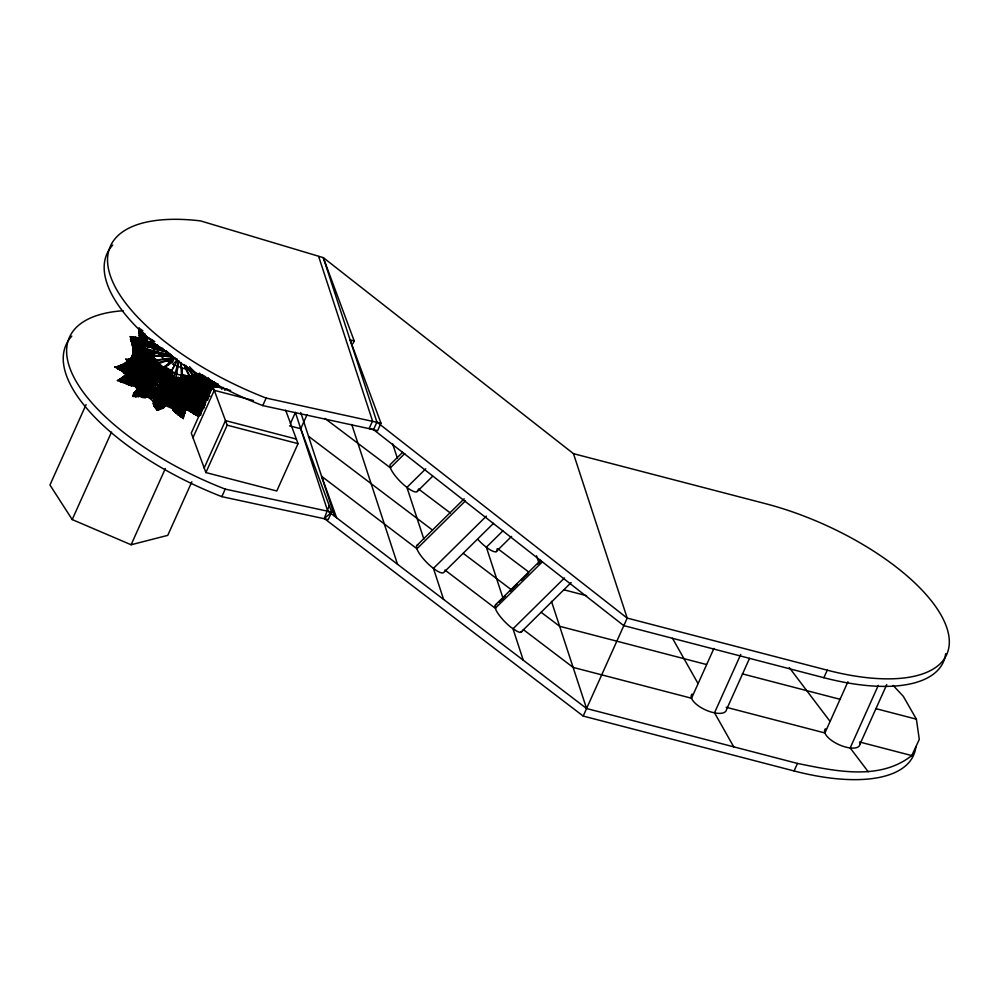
<?xml version="1.0" encoding="UTF-8"?>
<svg xmlns="http://www.w3.org/2000/svg" width="999" height="999" viewBox="0 0 999 999"><rect width="100%" height="100%" fill="white"/><g stroke="black" fill="none" stroke-linecap="round" stroke-linejoin="round"><path stroke-width="1.5" d="M163.074 348.576L143.444 339.298L130.282 336.651L132.055 339.161L136.488 341.383L140.147 349.213L142.358 361.476L146.179 366.208L141.346 372.752L132.23 378.871L130.245 379.757L123.252 379.208L117.445 380.557L131.344 385.776L157.58 388.211M159.34 390.709L138.624 396.491L132.867 396.466C137.575 386.938 149.987 381.531 153.247 370.242L154.246 360.439L173.851 357.442M203.559 408.603L201.548 407.892L199.925 400.412L199.875 389.51L203.584 384.615L210.502 380.931L213.474 381.868L216.021 385.452L214.997 386.75L210.502 380.931L205.544 377.759L201.561 381.655L208.928 386.576L211.264 390.284L205.557 398.888L191.721 392.844L184.99 394.892C184.191 402.859 184.628 410.889 183.304 418.593L173.014 409.877L167.208 394.58M178.721 388.261C195.354 389.585 197.59 387.462 198.089 374.113L196.104 376.898L190.572 377.922L192.17 387.462C196.366 392.095 203.184 394.892 209.266 392.482L211.513 385.801L214.223 382.08M157.642 379.333L146.778 366.084L147.128 361.076L149.001 358.878L153.584 361.288L154.37 364.91L157.505 368.244L159.415 372.502M174.45 365.522L164.261 384.465L153.659 401.148L153.684 405.057L156.98 410.377L163.287 408.204L176.274 385.127L177.834 380.319L183.054 382.517L181.319 386.913L182.879 397.415L179.758 403.658L179.445 413.748L178.134 414.897L177.347 409.877L178.946 398.738L178.484 389.697L183.054 382.517L187.512 378.196L189.498 376.973L201.011 385.839L209.44 380.07L214.822 382.692L217.657 386.563L219.231 386.126L217.632 383.828L209.39 389.41L200.587 391.795L196.279 394.493L195.492 396.678L192.932 398.589L193.319 413.611L198.414 416.246L199.55 414.872L197.64 404.97L200.262 398.489L195.317 388.236L195.816 383.491L198.027 381.556L204.995 377.984L214.822 382.692L207.417 387.737L206.244 389.622L206.818 391.521L205.719 392.669L197.839 397.202L197.24 399.5L200.337 406.268L201.261 411.963L192.782 407.629L188.324 404.22L184.216 403.546L183.092 405.482L183.004 409.627L183.754 412.05L184.44 411.725C188.649 403.072 191.696 392.707 200.212 387.212L201.011 385.839L187.812 367.52M209.952 393.306L208.679 391.408L199.875 389.51L197.577 389.81L196.691 392.445L198.576 394.455L200.924 395.229L207.58 394.755L201.848 384.091L201.835 382.405L205.544 377.759L208.479 385.002L211.576 389.048L210.065 390.222L205.719 383.928L203.896 382.18L201.561 381.655L198.239 387.6L196.316 398.439L196.353 402.073L200.649 404.682L203.521 408.291L200.499 408.091L192.932 398.589C193.157 388.536 206.256 387.425 212.3 381.556L215.247 385.701L217.657 386.563L216.196 387.125L207.305 384.453L200.549 379.895L193.906 381.581L191.633 384.253L192.033 396.079L190.859 396.678L188.599 396.953L186.251 393.993L187.8 388.524L193.057 386.888L195.816 383.491L198.701 387.063L203.159 396.491L206.493 396.74L202.685 390.946L202.073 386.838L199.475 386.188L197.652 386.975L196.691 392.445L198.501 398.064L199.962 412.3L201.348 413.062L195.667 406.081L174.513 394.243M177.547 360.477L164.148 383.254L163.411 389.498L158.941 396.303L155.494 408.404L164.985 405.619L173.976 385.577L177.997 382.255L182.605 375.874L180.869 362.587M142.882 330.794L139.048 328.122C139.685 339.835 137.962 352.235 145.342 362.063L140.772 366.758L135.115 370.08L123.177 365.959L114.823 366.933L122.328 371.266L132.118 366.833L136.314 360.364L137.55 356.331L137.687 350.961L132.755 347.09L130.282 336.651L164.298 350.274M163.461 353.009C154.196 352.322 143.918 345.642 134.803 350.499L137.45 352.672L150.574 355.781L155.394 360.726L155.856 363.087L155.357 369.106L153.147 374.675L145.467 379.533L136.039 391.084L135.564 392.37L138.624 396.491C148.489 393.706 154.533 402.073 158.691 409.665L159.465 407.267L165.684 399.538L168.906 397.789L170.729 391.708L177.185 393.606L179.558 387.712L175 384.965L175.462 383.191L181.843 384.116L184.141 396.528L189.785 400.05L187.412 404.158L184.041 415.172L168.843 394.043M174.488 395.904L175.462 396.466L172.977 399.063L167.745 399.488M165.235 393.519L165.147 405.407L163.287 408.204M155.157 382.255C149.925 373.426 127.073 372.515 130.132 359.116L135.889 354.345L138.998 346.678C143.469 343.881 151.024 341.571 155.17 346.116L157.967 346.74M157.742 352.185L144.043 348.838L145.579 360.926L142.632 367.919L135.926 374.126L127.835 379.345L132.23 378.871L155.207 385.964M139.048 328.122L139.398 330.482C145.429 336.725 144.368 347.065 145.729 355.219C148.227 358.678 150.374 363.349 147.215 367.22L147.203 370.517L143.556 375.387L128.584 384.977M156.98 410.377C158.304 398.576 159.353 386.363 168.244 377.26L160.265 371.628L152.835 371.865L150.287 368.456L152.972 362.312L154.246 360.439L155.394 360.726C147.802 372.515 141.646 385.302 132.867 396.466M154.021 356.755L153.396 350.899L150.312 357.667L147.078 361.638L156.993 376.598M156.756 347.577L156.793 344.855L157.48 346.915M180.719 362.475L182.605 375.874L176.249 384.777L175 384.965L164.311 407.33L163.411 402.51L159.091 399.625L161.988 388.973L167.657 384.178L168.431 376.985L170.242 373.214L163.361 369.817L152.61 370.617L150.287 368.456L152.123 362.162L154.246 360.439M154.233 380.969L125.724 359.24L134.815 363.211L141.846 367.682L153.883 361.613L153.996 358.079L146.816 356.418L141.558 353.434L135.889 354.345L138.948 365.434L138.174 368.544L118.194 366.283L117.82 367.295L114.823 366.933M155.444 384.89L117.595 368.756L118.194 366.283C125.874 362.824 134.753 364.061 142.932 364.735L146.316 359.428L147.702 353.072L147.652 349.912L144.505 347.952L137.762 350.849L140.909 353.296L148.227 355.457L155.669 361.9L152.123 362.162L151.411 365.959L154.133 367.395L159.003 367.345L160.265 371.628L159.753 377.16L165.372 382.542L158.054 393.906L157.805 396.615L159.091 399.625L164.585 400.999L168.032 399.375L171.703 390.834L178.159 391.421L181.843 384.116L175.462 383.191L180.669 385.851L180.569 393.057L182.867 403.246C180.532 407.842 181.181 413.998 183.304 418.593M155.694 405.656L154.408 406.618C157.555 398.102 159.103 386.775 167.932 382.18L174.588 384.228L178.584 381.318L177.085 381.331L177.385 383.241L176.274 385.127L174.188 385.239L169.443 382.342L169.018 377.709L170.642 372.315L163.524 368.831L152.248 369.355L150.637 367.607L151.998 363.336L153.072 361.126L155.394 360.726C150.449 355.669 142.907 356.768 137.45 352.672C146.316 364.573 135.502 378.284 123.789 382.28L121.99 377.759L134.291 368.731L141.708 367.669L142.457 371.628L130.769 373.564L123.739 376.486L126.461 383.379L132.705 384.553L140.072 389.36L157.854 389.148M189.523 366.683L201.298 379.483L202.073 381.156L199.325 387.737L195.08 380.769L203.421 378.534L219.231 386.126L212.712 381.83L210.677 382.08L200.312 388.386L197.49 388.561L199.126 385.502L208.529 397.664L205.182 397.515L196.978 393.768L195.941 396.441L198.501 398.064L199.263 392.182L202.685 390.946L199.8 397.19L196.316 398.439L195.317 393.494L199.263 392.182L201.711 393.007L205.557 398.888L204.783 401.211L200.911 401.024L196.316 398.439L196.965 397.177L205.494 400.849L205.207 395.916L198.239 387.6L197.49 388.561L202.685 390.946L210.24 391.283L207.842 387.575L199.126 385.502L197.652 386.975L205.057 391.009C201.049 397.103 199.837 404.22 201.411 411.326L202.372 410.726L201.199 409.165L195.667 406.081L195.292 404.071L197.402 400.824L196.915 395.442L207.804 399.875M142.944 397.752C150.961 390.297 159.715 382.405 162.15 371.253L161.039 367.332L156.593 367.182C161.064 379.32 149.525 390.047 141.084 396.84L145.13 397.702L159.765 391.396M176.748 393.007L201.149 401.398L205.532 401.161C203.059 395.117 201.661 388.449 203.684 382.118L202.46 378.708L200.275 376.66L197.939 383.017L197.964 391.546L203.596 395.242L209.116 395.766L209.166 394.056L204.583 391.97L199.176 392.357L197.827 387.787L195.567 385.864L189.41 386.089L193.057 386.888L194.081 389.111L196.453 390.996L206.493 396.74L201.648 397.465L195.941 385.801L194.355 385.114L189.41 386.089L189.348 387.912L195.155 391.658L194.618 386.788L191.633 384.253L195.816 383.491L192.645 383.266L198.164 386.014L202.447 383.878L202.073 381.156C197.889 381.406 193.669 383.766 192.283 388.024L189.623 390.209L187.263 396.141L184.153 413.524M164.236 349.962L132.942 336.85L130.507 339.41L133.004 341.246L136.488 341.383L141.758 344.131L146.041 351.561L145.854 356.668L147.515 362.3L146.179 366.208L142.632 367.919L132.318 368.856L128.209 372.702L132.705 384.553L157.642 387.849M168.906 397.789L172.902 390.696L172.365 389.098L166.808 385.214L167.732 377.884L169.793 374.163L163.624 370.492L163.174 367.083L154.67 368.581L151.736 368.094L151.211 365.622L151.386 364.46L173.888 358.191M177.173 391.695L202.485 397.177L207.742 397.265L206.031 392.769L205.507 386.9L198.489 380.844L202.909 385.864L211.513 385.801L207.043 379.345L203.272 376.248M157.343 345.954L154.645 345.317L154.608 349.438L154.645 345.317L157.168 345.13M117.595 368.756L119.231 366.97C128.434 365.584 134.865 356.168 132.755 347.09L134.39 343.181L143.444 339.298L157.867 346.566M210.352 381.755L208.192 379.083L205.632 378.871C199.962 384.178 203.671 392.644 205.27 398.976L207.28 398.926L198.339 393.206L197.964 391.546L208.017 392.632L209.003 395.517L207.742 397.265L197.964 391.546L202.385 397.952L203.871 403.409L201.149 401.398L198.339 393.206L208.441 394.068L207.03 395.754L198.851 394.892L200.424 399.55L203.634 401.748M208.341 377.772L207.367 383.853L209.166 394.056L203.434 393.506L197.702 389.935L203.084 391.133L209.653 390.896L197.939 383.017L208.416 381.918L209.553 380.469L201.686 380.344L199.263 378.721L200.424 382.317L200.562 390.734L202.685 398.788L207.942 398.788M138.624 396.491C146.915 389.722 159.503 379.583 154.133 367.395L157.068 368.294L163.599 367.882L171.016 371.453L171.541 374.887L175.499 380.619L179.171 379.133L182.605 375.874L177.647 379.395L172.69 390.222L160.677 408.529L157.417 405.382L156.968 401.673L157.68 395.067L160.939 389.972L154.308 381.593L154.77 379.358L157.83 378.521M182.917 377.01L182.879 380.182L181.244 381.306L182.168 380.482C178.983 383.416 166.658 385.09 183.716 380.182L185.389 380.419L191.533 376.261L194.131 376.685L197.34 380.457L194.867 383.803L191.209 384.765L195.267 386.338L196.94 384.49L197.24 373.863L195.979 378.134L196.204 385.527L193.794 387.075L191.633 386.113L178.446 387.587M209.827 396.353L207.33 394.518L205.294 387.749L204.683 382.842L205.657 376.823L197.715 378.833L190.697 376.548L190.572 377.922L195.517 381.655L198.077 381.868L200.3 378.496L207.417 382.267L208.441 384.34M118.194 366.283L120.142 369.717C133.866 366.895 139.71 350.736 132.055 339.161L140.509 344.967L141.758 344.131L144.331 345.167L147.49 354.495L147.84 360.252L135.827 365.671L132.318 368.856L132.105 374.363L143.207 386.75L136.726 391.059L140.072 389.36L134.565 383.479L121.99 377.759L117.445 380.557M167.507 394.38L173.614 408.166L183.404 417.058L185.864 408.853L181.581 407.167L178.509 400.387L178.671 396.241L180.569 393.057L188.848 388.998L196.778 389.86L197.19 386.775L193.906 381.581L199.251 380.681L206.244 389.622L210.24 391.283L205.719 392.669L201.636 385.427L198.027 381.556L193.906 381.581L196.666 382.605L196.978 380.744L201.935 379.17L206.194 382.205L215.247 385.701M191.134 388.761L191.196 391.146L188.599 396.953L188.699 402.247L186.189 401.748L184.89 399.95L188.524 400.462L192.532 403.783L200.499 408.091L203.721 406.393L204.345 402.859L197.24 399.5L193.694 393.594L193.057 386.888L190.921 390.846L195.492 400.249L195.754 409.34L198.414 416.246L188.674 410.452L171.953 395.179M156.044 387.562L120.692 381.78L122.178 379.77C132.892 377.31 141.933 365.422 136.114 354.72L136.326 349.75L170.866 355.12M213.474 381.868C201.611 385.926 199.525 396.566 204.47 407.192L174.9 393.631L202.859 406.993M155.507 381.893L127.273 361.176L129.046 359.29L131.031 358.791L134.041 360.102L134.815 363.211L145.779 365.946L151.086 363.961L152.797 362.25L152.672 351.523C149.338 355.981 151.324 361.163 150.412 366.009L149.301 366.633C143.269 366.908 137.338 364.747 132.105 361.875L132.168 360.602L129.046 359.29L125.724 359.24M202.397 382.505L200.212 387.212L198.863 384.003C194.305 384.94 192.507 390.072 193.182 394.293L189.598 394.805L186.114 396.978L184.99 397.927L186.451 399.687L190.896 397.989L190.684 392.807L187.462 390.134L190.921 390.846L188.749 398.701L184.89 399.95L186.451 399.687L186.251 393.993L194.355 392.669L194.48 389.485L198.164 386.014L198.863 384.003L202.397 382.505L191.721 370.342M136.488 341.383L143.269 346.191L146.578 351.436L139.635 348.888L136.376 352.535L136.776 356.381L150.187 359.565L155.931 364.273L151.773 367.882L148.202 372.752L156.731 381.143L156.955 383.828L161.826 388.549L160.077 390.372L161.638 387.699L160.739 389.548L161.401 392.532L166.721 398.114L167.607 399.588L166.621 401.173L160.951 395.929L160.015 391.783L162.487 385.864L167.357 378.933C161.451 383.678 162.625 391.845 159.69 397.864L164.585 400.999L164.985 405.619L168.544 398.052L161.476 388.486L164.261 384.465L158.966 379.895L163.624 370.492L170.242 373.214L169.543 374.2M172.228 394.83L188.474 408.291L190.684 411.95L190.372 402.21L191.908 388.798L189.348 387.912L189.623 390.209L192.033 392.832L187.725 400.849L184.315 413.986L183.017 407.505L170.479 394.493M147.39 337.2L145.604 335.776L139.56 337.237L142.407 341.533L149.4 346.728C148.289 340.122 139.186 338.411 138.749 330.919L142.22 331.006L143.219 339.585L146.703 345.954L155.145 344.318L154.995 349.488L143.406 342.782L139.385 344.343L144.83 358.554L155.357 369.106L149.775 371.603L147.153 374.6L154.333 384.927L155.494 385.127L156.955 383.828L161.214 375.949L159.965 373.876L152.61 370.617L150.637 367.607L155.669 361.9L149.875 358.241L136.114 354.72L134.803 350.499L170.866 355.319M177.285 390.621L207.33 394.518L201.786 391.708L196.591 391.158L195.517 388.211L196.366 386.101L194.93 379.558L196.503 374.538L198.801 374.525L196.428 375.924L193.744 375.187L197.44 377.385L195.916 380.519L190.672 382.043L198.464 388.361L199.987 383.404L198.252 380.107L203.421 378.534L204.583 382.917L207.417 387.737L209.39 389.41L212.175 388.823M126.461 383.379C138.574 379.757 148.639 364.847 139.96 353.047L145.317 354.782L146.803 356.431L147.365 357.842L145.404 361.313L131.731 358.666L128.259 359.952L125.649 364.423L128.084 373.738L132.23 378.871L123.976 378.209L119.293 379.882L154.882 386.988M130.557 365.834L140.384 361.463L145.342 362.063L138.948 365.434L136.526 363.624L134.553 358.741L134.291 356.281L144.018 354.732L145.217 353.034L143.307 344.293L143.406 342.782L145.167 342.02L145.779 339.935L145.604 335.776L144.942 333.816L142.133 332.667L139.123 333.129L146.066 345.716M155.22 379.895L141.846 367.682L148.114 367.182L148.164 363.174L150.524 356.431L149.151 359.353L149.013 362.525L150.412 366.009L144.555 366.608C141.209 364.185 129.408 354.67 128.671 362.162L129.77 363.736L135.24 361.501C143.956 354.408 143.594 341.021 140.384 331.106L145.504 336.114L152.997 340.746M151.636 363.199L150.936 366.82L152.248 369.355L161.663 373.426L167.357 378.933L161.214 375.949L159.753 377.16L152.922 374.375L149.276 370.716L153.072 361.126L152.672 365.035C147.415 375.836 141.134 385.776 133.079 394.93L134.278 394.106L147.402 396.628L154.62 387.212L156.731 381.143L160.29 378.134L166.396 380.694L163.499 384.19L162.45 390.359L169.043 394.705L169.455 396.566L165.684 399.538L159.69 397.864L158.491 393.444L160.027 391.446L154.62 387.212L153.147 387.899L153.359 388.761L159.066 392.957L153.259 402.235L154.833 399.413L162.138 392.17M157.018 376.348L147.128 361.076L147.215 359.54L153.584 361.288L158.978 366.695L159.865 368.431L158.441 369.742L156.568 365.509L149.775 359.915L148.489 359.528L147.078 361.638M153.396 350.899L153.259 355.944L151.973 353.309L154.708 353.147M209.565 391.608L209.852 386.725L211.488 381.955M184.041 415.172L177.347 409.877L174.101 400.674L167.632 399.712L165.147 405.407L162.263 408.042L157.954 403.371L158.491 393.444L160.939 389.972L154.62 387.212L156.955 383.828L163.074 386.463L158.192 381.88L158.666 376.885L159.69 375.037L162.088 374.425L168.244 377.26L163.349 385.527L164.423 388.723L170.28 392.757L169.855 395.966L172.74 391.146L172.802 388.761L175.275 386.813L179.645 377.759L187.512 378.196L189.648 381.293L199.325 387.737C195.742 381.481 190.197 376.061 182.842 374.712L178.446 380.656L175.187 382.33L169.842 379.558L168.431 376.985L171.441 372.277L171.341 370.654L164.673 366.596L159.003 367.345M176.249 394.068L175.899 393.319C173.189 397.465 164.198 394.368 159.69 392.257L155.981 390.047M147.602 339.223L143.444 336.476L139.635 339.136L146.254 348.963L148.976 350.562L147.702 353.072L145.729 353.459L144.243 355.007L133.104 356.93C130.619 363.137 124.338 366.533 117.82 367.295L128.971 370.242L141.945 362.462L144.43 356.655L142.183 349.588L140.884 338.436L135.502 337.2L130.507 339.41L136.551 345.741L144.48 349.575L147.103 352.984L144.917 353.908L138.386 353.259L136.114 354.72L148.888 363.399L155.819 366.683L149.101 370.966L152.535 376.873L148.888 384.29L143.669 389.76L136.9 394.518L135.739 396.753L134.278 394.106C136.851 388.374 142.245 383.529 148.314 381.606L153.147 374.675L147.215 367.22L137.825 361.039L136.364 357.417L136.701 353.708L139.773 350.324L141.883 348.738L145.929 349.862L138.099 355.219L136.364 357.417C140.347 364.747 150.112 363.998 154.795 370.954L144.455 379.233L139.048 387.462L143.169 392.57L145.13 397.702L151.061 391.608L158.079 394.505L153.309 403.696L154.408 406.618L162.937 392.832M132.942 336.85L134.39 343.181L132.417 345.304L146.041 351.561L147.49 354.495L139.947 356.905L137.4 358.379L135.602 361.026L143.893 370.741L149.375 380.332L143.194 383.304L136.788 390.684L140.572 392.157L150.012 393.469L155.956 397.739L153.684 405.057L154.87 404.021L155.17 400.299L157.143 395.517L160.027 391.446L153.359 388.761L150.112 388.898L147.402 386.126L144.455 379.233L147.877 374.363L151.511 373.301L151.423 368.981L152.672 365.035L155.931 364.273L151.324 360.901L149.438 356.918L150.574 355.781L172.165 356.331M204.807 402.247L197.128 398.963L196.353 402.073L200.911 401.024L203.996 404.583L201.261 404.096L195.317 401.923L189.036 396.99L184.99 397.927L188.749 398.701L192.57 401.985L200.337 406.268L201.261 404.096L194.081 389.111L194.355 385.114L191.633 384.253L194.505 384.253L197.615 389.073L198.164 386.014M160.951 395.929L166.721 398.114L171.741 392.644L171.378 390.896L165.709 385.789L167.02 378.846L169.318 375.149L163.287 371.516L160.265 371.628L163.524 368.831L171.016 371.453L169.43 375.387L169.443 382.342L174.076 377.048L178.634 360.926M170.954 380.244L174.912 383.254L177.385 383.241L176.498 384.378L174.588 384.228L170.954 380.244L171.341 370.654L163.599 367.882L161.863 369.268L159.34 368.394L157.405 369.43L154.67 368.581M161.401 392.532L167.695 396.715L174.912 383.254L179.158 380.432L180.494 377.56L186.563 378.933L185.976 384.315L188.087 392.108L193.182 394.293L186.463 392.694L182.505 388.823C175.412 393.893 176.711 404.145 174.563 411.688L178.134 414.897L167.969 394.505M141.708 367.669L141.346 372.752L129.271 374.737L121.99 377.759L128.534 377.035L134.066 377.934L133.666 373.738L134.503 371.828L141.708 367.669L141.646 366.283L137.85 362.674L132.717 354.245L134.203 348.851L141.895 346.503L144.955 346.953L145.729 353.459L147.465 355.307L149.126 353.833L139.56 337.237M196.453 390.996L196.89 382.492L192.645 383.266L197.615 384.253L198.252 380.107L201.935 379.17L202.422 381.468L195.941 385.801L191.721 392.844M144.043 348.838L138.386 353.259L136.776 356.381L146.316 362.987L148.164 365.322L150.662 365.409L155.357 369.106L149.95 370.654L147.153 374.6L155.619 383.029L156.806 383.191L158.192 381.88L164.261 384.465M215.834 382.792L217.657 386.563L212.775 384.041L202.997 381.356L203.109 379.895L207.405 382.979L216.021 385.452M147.465 355.307L147.777 351.536L148.976 350.562L147.465 355.307L144.43 356.655L131.731 358.666L128.022 362.649L137.338 375.961L128.534 377.035L121.241 379.433L156.156 387.075M183.491 378.022L184.241 375.886L185.389 380.419L187.575 380.369L186.925 376.673L183.491 378.022L183.716 380.182L190.172 378.733L197.34 380.457L194.643 382.605L190.896 383.404L195.517 388.211L203.222 388.511L208.566 390.646L204.583 391.97L204.658 393.419M129.046 359.29L129.071 360.552L132.168 360.602L146.903 365.197L151.973 363.137L151.486 360.439L152.672 351.523M157.53 345.429L151.511 347.24L150.974 343.569L148.277 341.995L139.548 342.694L148.389 356.618L142.932 364.735L134.865 360.964L128.259 359.952L128.022 362.649L130.32 364.16L135.914 366.371L141.646 366.283L143.931 369.88L137.175 370.229L126.836 373.951L131.344 385.776L138.936 381.406L145.742 375.999L149.35 370.404L149.513 366.72L151.361 362.175L151.324 360.901L137.275 357.979L136.9 354.895L140.484 354.957L146.578 351.436L143.956 347.914L135.876 343.856L133.004 341.246M162.263 408.042L162.987 406.418L162.175 404.046L158.504 401.448L158.541 394.942L160.627 389.323M119.293 379.882L128.771 373.663L132.318 368.856L147.515 362.3L140.697 352.51L131.943 343.431L134.39 343.181L132.967 348.813L141.983 357.617L146.965 364.285L124.051 373.289L122.328 371.266L120.33 365.472L119.231 366.97L129.97 375.399L155.382 385.239M177.46 391.358L176.274 393.943M181.356 382.667L181.269 383.716C174.55 390.621 161.051 384.19 156.269 377.26L156.718 375.025L159.778 374.175M215.122 385.377L214.997 386.75L216.084 384.652M136.114 354.72L136.438 351.149L137.949 349.213L141.883 348.738L142.333 358.279L144.043 364.023L146.965 364.285L145.966 359.59C141.346 360.926 140.135 365.746 136.126 367.994L140.122 373.851L123.739 376.486L137.987 383.279L143.207 386.75L148.314 381.606L145.742 375.999L140.797 377.659L145.941 384.178L139.385 386.988L136.788 390.684L141.084 396.84M157.155 376.461L152.535 376.873L152.835 371.865L151.211 365.622L151.998 363.336L155.394 360.726M181.031 384.003L192.495 380.319L191.533 376.261M152.123 362.162L148.426 376.573L133.579 393.643L157.717 390.159M171.553 393.181L171.703 390.834L173.863 389.223L176.249 384.777M202.135 394.318L207.58 394.755L203.858 393.469L204.196 390.284L198.701 387.063L198.027 381.556L192.645 383.266M145.342 362.063L141.895 365.771L129.433 364.91L120.33 365.472L123.177 365.959L123.426 368.444L136.701 369.343L138.948 365.434L136.626 365.484L132.293 367.507L130.906 362.824L131.294 358.554L137.35 355.931L138.212 354.108C143.344 353.296 149.301 351.898 154.183 354.058L153.534 356.131L150.287 353.022L142.283 348.439L142.795 351.748L140.047 357.23L132.168 360.602M150.837 364.123L155.632 367.894L153.546 367.907L146.716 375.449L151.174 380.594L158.966 379.895L159.902 378.946L165.372 382.542L162.487 385.864L162.837 388.062L169.043 394.705L171.741 392.644L173.863 389.223L173.401 387.15L178.484 389.697L176.473 394.043L173.014 409.877L176.149 413.224L179.321 411.538L181.943 415.559L183.828 414.622L186.776 405.856L184.528 401.71L188.524 400.462L188.749 398.701L195.754 409.34L197.977 408.678L200.811 409.99L203.521 408.291L198.227 410.614L196.179 408.154L172.989 393.843M187.575 380.369L190.035 379.957L189.273 376.049L180.956 380.532M172.902 390.696L170.28 392.757L163.411 389.498L164.423 388.723L165.747 380.357L168.431 376.985M180.831 377.772L179.158 380.432L179.645 377.759L185.652 379.732L187.063 383.466L191.271 386.401L198.464 388.361L190.222 383.716L187.25 380.419L187.512 378.196L181.231 376.835L173.863 389.223M196.691 392.445L205.207 395.916L206.98 394.867L208.679 391.408L205.332 387.063L205.507 381.281L204.283 378.796L202.997 381.356L210.677 382.08L213.536 386.039L216.196 387.125L214.248 383.379L208.928 386.576L205.057 391.009M161.126 390.559L146.216 396.228L144.705 391.321L140.097 385.926L145.467 379.533L141.383 384.091L147.54 391.508L151.061 391.608L157.043 396.103L155.17 400.299L157.417 405.382L160.864 405.631L165.859 403.771L165.434 393.381M146.041 351.561L147.74 355.981L145.167 355.319L135.602 361.026L137.462 365.971L142.857 372.602L143.357 377.884L147.165 382.892L143.706 384.253L138.112 388.499L144.618 385.464L133.254 373.289L133.978 364.685L141.059 364.747L146.179 366.208L145.13 362.237L139.96 359.802L139.972 355.994L132.755 347.09L136.301 344.255L145.479 340.959L147.615 337.6L146.179 342.882L147.153 346.516L149.176 344.967L140.871 338.973L139.398 335.227L142.869 334.615L145.604 335.776M165.747 380.357L164.136 384.677L164.685 386.463L171.378 390.896L174.7 387.699L173.976 385.577L179.558 387.712L179.058 392.095L181.743 405.307L186.563 407.093L181.581 407.167L177.834 403.933L174.663 398.926L176.473 394.043L171.703 390.834M179.046 386.551L197.44 383.204L197.652 381.668L194.693 378.146L189.66 377.385L185.215 378.084L183.716 380.182L189.273 376.049M141.009 329.782L138.749 330.919L139.935 332.767L141.833 332.779C145.779 335.327 148.551 340.022 146.728 344.73L144.593 345.254L136.413 342.045L131.306 341.458L133.142 338.474L145.479 340.959L146.179 342.882L134.141 346.029L135.964 347.789L138.349 354.133L137.85 362.063L134.103 365.06L125.961 369.168L120.704 367.807L121.079 366.745M178.484 389.697L172.802 388.761L177.46 391.808L176.136 397.065L176.561 400.287L181.543 411.163L184.503 412.612L181.693 413.311L177.597 405.819L175.237 397.24L169.867 394.543L175.849 395.604L178.509 400.387L187.263 405.407L187.138 402.497L184.216 403.546L186.064 405.994L185.864 408.853L181.518 409.115L174.688 402.272L174.663 398.926L169.168 396.403L175.237 397.24L175.824 403.908L177.435 407.804L181.543 411.163L185.177 410.689L181.518 409.115L179.52 405.494L177.01 398.589L176.473 394.043M174.912 383.254L179.033 361.001M154.158 383.104L152.273 384.702M120.142 369.717L155.394 384.827L131.893 374.6L121.066 366.483L122.29 364.598L140.772 366.758L141.371 363.761L140.384 361.463L142.682 359.777L145.729 355.219L149.126 353.833L147.003 357.43C139.498 360.015 130.707 358.354 124.088 363.686L124.263 365.197L134.503 371.828L135.764 376.96L123.252 379.208L134.565 369.98L134.291 368.731L135.677 366.895L135.777 362.137L138.087 360.714L140.622 360.739L145.579 360.926L147.515 362.3L147.84 360.252L145.891 355.207L140.147 349.213L143.956 347.914L147.103 352.984L140.322 351.66L136.376 352.535M147.153 346.516L147.79 342.52L146.503 343.294L148.252 347.677M155.07 344.193L154.058 348.851L154.645 345.317M160.964 376.286L166.958 379.92L159.64 375.274L158.129 371.665L159.44 370.467L158.454 370.941L158.242 373.264C163.449 379.945 173.339 383.928 181.343 381.493L179.658 382.043M147.215 359.54L152.385 363.236L154.37 363.436L157.705 361.688L151.224 359.515L148.489 359.528L146.778 366.084L151.086 363.961L149.975 362.162L150.025 357.33L153.684 357.592M195.429 375.574L197.44 377.385L194.755 376.298L194.518 381.393L195.991 381.668L197.352 378.459L194.455 380.157L190.547 380.681L195.991 383.129L198.077 381.868L198.139 376.66L200.799 376.311L195.517 381.655L190.522 379.308L195.979 378.134L197.427 375.187L190.697 376.548L198.077 381.868L201.935 393.156M153.346 354.807L153.759 352.797M184.315 413.986L185.127 410.214L183.017 407.505L187.974 403.796L187.263 396.141M153.134 350.674L152.685 352.822L154.046 354.108L153.259 355.944M196.94 384.49L190.672 382.043L196.129 384.615L198.764 383.504L199.375 380.594L197.715 378.833M176.698 395.467L178.946 398.738L180.382 398.126L181.206 395.866L186.463 392.694L187.15 389.46L183.679 385.814L183.054 382.517L177.085 381.331L181.843 384.116M156.743 348.938L155.594 349.25L156.793 344.855M177.347 412.038L175.312 407.867L174.101 400.674L168.406 398.027L174.663 398.926L172.09 408.391L165.147 405.407L172.552 406.343L173.014 409.877M150.936 366.82L151.973 364.248L155.856 363.087L149.875 358.241L145.979 360.202L147.215 367.22L142.245 368.968L136.826 367.944L135.876 363.286L147.889 357.442L146.279 353.097C140.31 350.137 141.496 341.296 134.028 339.835C138.998 348.876 137.5 360.352 145.167 368.069L142.632 367.919L138.449 365.746L133.891 365.834L134.728 371.591L138.911 378.696L141.696 379.058L147.165 382.892L143.194 383.304L140.097 385.926L145.03 388.549L150.112 388.898L151.061 391.608M196.378 383.841L197.44 381.368L195.18 384.965L191.633 386.113L196.591 391.158L207.68 387.15L201.673 384.977L196.129 384.615L190.547 380.681L196.141 382.767L197.315 379.483L194.131 376.685L190.172 378.733M160.677 408.529L164.198 393.556M209.003 395.517L207.03 395.754L203.808 394.218L197.702 389.935L200.524 393.956L203.434 393.506L206.668 384.128L205.469 380.357L199.263 378.721L200.799 382.854L200.225 386.613L198.963 387.874L200.799 395.679L199.837 397.752L207.542 399.887C204.246 393.968 207.705 387.15 210.876 381.955L213.112 382.043M163.624 370.492L162.15 371.253L163.361 369.817L170.642 372.315L169.793 376.935L171.928 379.608L176.91 381.755L178.584 381.318L179.033 380.132L177.834 380.319L183.903 381.531L181.381 389.598L190.896 397.989L184.141 396.528L178.159 391.421M190.896 397.989L185.502 395.729L179.283 389.697L180.669 385.851L175 384.965L175.275 386.813L172.365 389.098L165.709 385.789L164.835 382.405L171.541 374.887L171.316 370.991M154.608 349.438L155.744 344.817L156.131 346.915L154.683 346.641L155.27 344.293L155.594 349.25M329.22 505.606L324.275 518.493L583.191 716.058L794.093 770.966A164.823 68.344 24.2 0 0 915.896 746.94M142.045 383.017L145.966 378.384L154.058 372.802L149.513 366.72L147.215 367.22M147.652 349.912L135.065 353.221L132.78 354.108L133.004 355.532L138.736 357.192L143.182 360.726L146.316 359.428L147.777 351.536L141.583 351.261L138.461 348.851L143.981 346.154L146.016 344.018M145.404 361.313L146.241 358.691L142.757 353.983L138.399 354.358L135.265 353.009L136.326 349.75M198.239 387.6L197.402 390.222L199.263 392.182L200.312 388.386L199.3 384.453L201.561 381.655L202.21 385.626L209.54 395.554L203.846 393.818L202.223 394.817C190.772 386.039 205.232 393.394 206.781 384.715L212.225 386.813L218.044 384.278M148.576 350.337L147.702 353.072L134.203 348.851L132.992 352.023L140.147 364.373L142.857 364.51L145.13 362.237L144.593 357.792L145.854 356.668L131.943 343.431L135.727 340.397L140.884 338.436L145.479 340.959L146.753 338.599L141.021 333.391L139.398 330.482C142.932 341.758 141.471 357.792 128.671 362.162M153.346 349.6L154.008 347.527L156.955 347.29M158.691 409.665L163.848 393.481M137.787 354.121L132.992 352.023L136.613 345.766L135.502 337.2M205.082 404.807L196.965 397.177L196.279 400.212L198.838 400.187L199.8 397.19L198.576 394.455L201.711 393.007L208.828 392.932L205.707 386.713L208.928 386.576L212.375 389.36M159.278 393.331L160.739 389.548L159.278 393.331L160.165 394.343M156.905 385.077L120.704 367.807L125.874 366.583L139.523 367.669L140.21 364.635L138.849 362L142.757 353.983L145.754 352.772L147.765 354.757L147.003 357.43L144.43 356.655L135.065 353.221L134.028 350.212L144.955 346.953L143.444 339.298M134.815 363.211L139.835 366.171L144.955 363.436L150.287 359.128L153.297 350.936M138.936 381.406L137.987 383.279L141.696 388.049L139.585 388.374L134.328 392.607L138.049 389.023L143.207 386.75L141.046 386.988L136.763 390.047L139.46 387.55L142.42 385.614L144.618 385.464C138.973 381.069 129.982 379.907 129.42 370.929L141.346 372.752L139.073 369.056L136.126 367.994L131.381 358.241L132.78 354.108L141.483 356.78L146.316 359.428L148.389 356.618L141.583 351.261M142.145 395.417L137.949 389.048L140.797 384.877M164.573 359.153L150.674 361.526L144.58 356.631L138.212 354.108L135.127 355.357L138.299 358.903L145.18 360.452L144.281 363.087L137.85 362.063L125.712 362.724L124.263 365.197L126.648 374.725L129.97 375.399L133.666 373.738L135.764 376.96L127.647 375.911L127.285 374.875L125.35 375.224L127.735 382.18L134.528 385.639L138.349 390.671L157.78 389.51M208.441 378.671L207.33 385.939L209.59 392.719M209.403 378.896L207.892 387.362L208.966 392.045M210.926 380.544L209.303 385.302L209.54 392.532M210.976 389.548L214.036 382.617M178.546 385.614L194.78 381.381L195.417 379.632L192.495 380.319L183.566 379.121L185.015 376.885M153.846 388.149L152.21 385.252M153.946 351.536L149.825 360.177L148.114 367.182L139.835 366.171M165.709 385.789L166.87 382.654L166.358 379.558L168.794 376.186L162.537 373.314L152.922 374.375L149.101 370.966L152.06 366.795L155.919 365.472L151.324 360.901M128.259 359.952L126.898 363.574L129.42 368.594L130.245 379.757L155.045 386.351M217.657 386.563L213.324 386.401L209.44 380.07L204.995 377.984L200.225 377.959L199.3 381.68L201.161 382.904L201.673 385.427L207.417 387.737M146.179 366.208L144.555 360.689L142.358 359.265L139.96 359.802L134.253 368.681L138.786 374.925L125.886 377.06L125.662 376.099M143.194 364.997L137.812 363.923L137.949 349.213M145.467 350.924L146.254 348.963M166.608 380.444L161.588 376.86M144.43 356.655L145.729 353.459L137.425 350.986L134.615 351.723L132.717 354.245L137.55 356.331L139.972 355.994L140.784 354.071L137.687 350.961L132.967 348.813L135.964 347.789L147.727 351.523L145.305 351.685L143.307 353.034L141.309 355.207L141.184 358.941L137.85 362.063M200.424 382.317L203.559 375.886M194.355 385.114L191.421 385.976L189.348 387.912L192.283 388.024L194.618 386.788L196.254 387.6L195.954 390.721L191.446 389.185L188.486 377.547L181.231 376.835L179.171 379.133L175.649 378.896L170.954 373.251L171.341 370.654L170.08 374.637L172.939 379.046L175.374 381.443L181.481 377.322L181.169 368.619M201.161 382.904L200.574 381.156L201.298 379.483L192.12 369.642M201.261 411.963L197.977 408.678L188.386 402.31L184.528 401.71L186.189 401.748L188.599 396.953M137.325 389.473L135.564 392.37L148.751 395.03L154.833 399.413L153.309 403.696L162.5 392.445M149.276 370.716L152.934 373.127L160.152 372.739L163.287 371.516L169.793 374.163L167.732 377.884L168.968 380.357L167.932 382.18L173.988 388.848M86.089 404.57L49.95 484.99L72.203 519.567L131.106 544.755L167.757 535.364L191.858 481.755M72.203 519.567L111.513 432.092M167.507 365.671L169.043 362.237L173.514 358.529M131.106 544.755L165.347 468.568M230.644 390.447L212.55 385.726L191.271 433.091L205.894 472.552L276.773 490.996L298.052 443.643L285.664 410.214M192.969 437.674L214.248 390.322L253.459 400.524M204.196 467.957L225.474 420.604L296.353 439.061M205.894 472.552L227.185 425.187L212.55 385.726M221.84 496.653L225.225 489.11L331.618 512.05L328.234 519.58L221.84 496.653A181.581 75.3 24.2 0 1 71.803 336.114M945.666 653.683A164.81 68.344 24.2 0 1 823.875 677.709L623.713 625.599L373.526 429.607L262.762 405.594L266.146 398.064A181.581 75.3 24.2 0 1 111.014 277.635A181.581 75.3 24.2 0 1 200.462 220.879L323.314 257.642L573.476 453.671L765.534 503.683A164.81 68.344 24.2 0 1 946.165 625.923A164.81 68.344 24.2 0 1 827.259 670.179L627.21 618.094L573.476 453.671M290.397 423.588L295.454 412.325M331.618 512.05L300.736 428.733L307.093 414.585M353.072 343.456L354.195 340.946L323.326 257.705M323.264 257.63L376.91 422.077L373.539 429.67M354.195 340.946L350.1 339.885L380.981 423.189L377.597 430.731L369.155 428.521L372.54 420.991L318.681 256.543M583.191 716.058L627.21 618.094M713.923 648.426L691.533 698.239L573.114 667.407L523.301 629.557M740.746 654.432L714.522 712.786L733.728 746.84M749.537 658.366L726.51 709.602A19.068 7.905 24.2 0 1 716.783 713.224L712.424 712.374A19.068 7.905 24.2 0 1 692.07 694.03M823.875 677.709L827.259 670.179M794.093 770.966L797.477 763.436C834.527 770.891 879.332 781.193 911.762 755.581L919.28 739.397L916.395 719.18L903.308 696.303L893.118 685.414M847.939 681.755L824.924 732.966L726.186 707.267M878.308 685.364L850.174 747.951L868.231 771.777M859.902 744.33L886.762 684.59M136.763 349.388L132.168 356.318L134.528 357.804L137.05 358.416L141.983 357.617L143.456 353.671L142.982 350.487L144.48 349.575L147.49 354.495L144.917 353.908M151.511 373.301L154.058 372.802L147.415 368.569L143.893 370.741L138.911 378.696M146.366 364.598L151.486 360.439L152.597 358.042L151.498 354.42L154.57 354.47M161.314 369.967C157.13 369.68 157.592 374.263 160.589 375.999M161.289 388.224L160.777 388.599L166.945 390.334L172.053 390.309M147.79 342.52L146.728 344.73L138.948 341.084L133.154 340.035L131.306 341.458L134.403 345.142L145.192 348.576L137.425 350.986M190.697 376.548L195.916 379.345L196.89 377.31M211.576 389.048L202.21 385.626L203.896 382.18L208.017 379.083L211.601 385.976L216.621 383.616M157.28 377.847L147.715 365.247L146.803 362.824L149.525 358.142L153.784 358.391L147.128 361.076M203.546 386.039L205.782 382.142L208.491 380.382L210.564 380.02L212.712 381.83L212.775 384.041M178.022 381.506L179.47 378.471L181.818 376.985L180.407 378.409M147.34 340.597L146.179 342.882L137.924 337.662L133.154 340.035M159.291 391.883L156.019 398.489L155.607 402.06L156.968 401.673L157.954 403.371L162.175 404.046L165.984 402.959L166.521 401.598L173.551 402.497L177.435 407.804L179.37 407.417M139.385 386.988L144.293 381.93L147.065 380.269L149.375 380.332L148.501 378.958L145.33 378.371L143.182 381.243L146.266 387.337L148.876 390.197L152.235 390.172L159.066 392.957L156.855 396.753L156.968 401.673M146.803 362.824L149.525 358.142L154.808 359.727M138.549 387.899L137.949 389.048L142.183 390.959L147.54 391.508L147.402 396.628L154.833 399.413M148.039 347.153L149.176 344.967M152.735 358.067L147.964 364.385L136.738 361.413L132.105 361.875M142.345 355.644L140.484 354.957L136.364 357.417L137.825 361.039L148.888 363.399L154.795 370.954L153.247 370.242L144.455 379.233L148.888 384.29L155.619 383.029L151.598 389.348L158.079 394.505L156.855 396.753L158.504 401.448L163.411 402.51L166.621 401.173L162.987 406.418M162.537 373.314L169.318 375.149L167.02 378.846L167.932 382.18L174.188 385.239L177.997 382.255L175.187 382.33L171.928 379.608L171.441 372.277L172.889 375.387L168.968 380.357M150.287 368.456L152.934 373.127L157.442 375.262L158.666 376.885L154.321 378.908L151.973 378.733L147.602 373.838L148.801 371.703M132.992 352.023L134.028 350.212M138.948 365.434L136.701 369.343L127.735 365.784L125.874 366.583L125.087 365.122M134.278 394.106L136.039 391.084L133.579 393.643L134.678 392.757M161.076 393.469L164.985 394.68M139.698 386.363L139.048 387.462L143.669 389.76L148.876 390.197L148.751 395.03L155.956 397.739L154.296 402.172M145.167 368.069L144.056 363.399L131.381 358.241L133.004 355.532L143.307 353.034M146.316 359.428L147.365 357.692L152.485 356.88M181.381 389.598L180.394 387.787L182.33 384.603L190.684 377.672L183.928 364.46M185.752 365.309L198.326 384.14L191.446 389.185L185.976 384.315L184.765 380.594L178.858 378.621L185.652 379.732L184.952 385.227L186.463 392.694L189.111 391.046L188.848 388.998L189.985 387.175L196.016 382.53M205.544 377.759L202.997 381.356M205.294 404.046L197.402 400.824L198.326 404.72L196.179 408.154L201.411 411.326M153.784 358.391L150.025 357.33L147.278 363.748L148.114 367.182L149.301 366.633L148.164 363.174L149.001 358.878L152.56 359.003L159.465 363.599L155.956 366.446L159.453 374.925M206.094 377.709L204.395 379.608L211.401 384.802L212.225 386.813C205.057 391.471 202.285 400.462 202.335 408.653L197.477 404.682L195.292 404.071L197.402 400.824L204.47 407.192M213.174 386.201L215.309 382.954M215.709 386.875L217.145 384.702M140.584 385.502L145.941 384.178L140.372 380.244L137.525 379.807L136.776 377.472L130.832 375.387L128.209 372.702L134.778 372.565L140.122 373.851L139.073 367.632L142.857 364.51L143.931 369.88L142.632 367.919M192.033 392.832L194.48 389.485L192.283 388.024M175.574 385.602L173.401 387.15L179.558 387.712M202.897 386.65L204.333 385.364L208.941 385.377L202.585 378.246L203.896 377.023L208.416 381.918L206.98 385.489L205.507 386.9L197.615 385.252L202.747 391.546L204.158 390.509L209.802 390.072L205.806 386.238L199.8 390.484L197.565 388.349L207.53 389.76L208.117 387.562L201.686 380.344L200.275 376.66L202.672 380.257L209.64 379.645L212.737 383.878C207.917 383.828 202.023 385.052 198.489 380.844M131.381 358.241L135.065 353.221L135.639 357.617L134.291 359.353L134.865 360.964L133.704 362.025L127.735 365.784L126.836 364.235L124.088 363.686L122.29 364.598L123.614 370.242M155.969 383.728L133.391 370.754L128.971 370.242L131.518 371.341L133.391 370.754L134.94 368.643L134.74 363.886L131.294 358.554L134.49 357.517L149.088 359.84M149.363 373.663L153.222 369.081L155.632 367.894M198.876 412.724L195.704 414.922L188.324 404.22L188.524 400.462C190.909 406.506 195.504 411.039 200.774 414.46M143.769 381.256L150.812 378.434L145.954 374.837L143.556 375.387L141.571 374.4L136.826 367.944L135.777 362.137L137.775 359.528L147.914 358.866L145.891 355.207L137.687 350.961M148.501 372.515L155.919 365.472L148.701 360.714L150.187 359.565L155.856 363.087L154.046 364.498M155.494 385.127L153.147 387.899L156.955 383.828M156.556 347.764L156.019 348.464L157.555 345.03L156.831 345.954C155.382 353.521 163.624 358.616 169.043 362.237M209.64 379.645L208.204 381.481L203.671 383.716L200.799 384.403L197.939 383.017L200.999 389.248M164.148 383.254L164.835 382.405M122.003 378.509L121.241 379.433L134.066 377.934L131.893 374.6L130.832 367.744L125.649 364.423L125.712 362.724L134.103 365.06L139.523 367.669L141.371 363.761L138.849 362L134.291 356.281L138.212 354.108M540.709 560.239L495.766 604.582L494.905 605.594L496.003 610.114A19.068 5.057 45.4 0 0 510.814 627.185L517.382 631.505L519.88 632.392L522.477 631.331M180.257 378.746L177.46 380.119M147.153 374.6L151.324 371.054M155.145 386.163L156.368 384.79L161.826 388.549M180.394 387.787L184.952 385.227L192.07 379.22L194.867 386.488L199.325 387.737M154.882 386.501L125.25 379.158C130.919 374.787 140.222 371.241 141.009 363.399L145.217 359.44L147.84 360.252L145.854 356.668L133.042 350.449L135.964 347.789M153.996 358.079L151.486 360.439L152.797 362.25L148.938 363.499L138.349 360.826L132.842 358.204L128.859 359.565L127.273 361.176M170.717 393.606L171.503 392.732M208.192 379.083L204.333 385.364L205.469 388.361L208.117 387.562L205.507 386.9M131.731 358.666L129.033 361.65L132.118 366.833L137.313 369.917L138.786 374.925L133.404 373.713L126.836 373.951L129.408 376.373L135.414 378.534L136.326 384.465L141.696 388.049L135.327 391.633M194.93 379.558L190.572 377.922L195.916 380.519L197.315 379.483L194.693 378.146L190.035 379.957M135.065 353.221L132.168 356.318L139.073 367.632M208.416 381.918L209.34 383.254L197.615 385.252L205.732 391.283L207.53 389.76L208.017 392.632L206.456 394.255L197.565 388.349L200.374 392.282L202.747 391.546L199.8 390.484L197.54 386.788L205.469 388.361M153.659 401.148L162.1 392.357M130.944 360.539L141.895 365.771L142.932 363.099L142.682 359.777L140.946 357.667L138.461 348.851L144.505 347.952L137.762 350.849L147.627 349.638L150.187 351.273C151.124 358.716 142.42 361.638 137.2 364.523M149.588 372.602L145.567 377.36L153.346 386.775L151.261 387.6L146.266 387.337L141.383 384.091M204.957 376.311L205.02 377.847L200.911 381.368L200.799 382.854L203.684 382.118L209.578 383.853M145.804 381.393L147.328 379.845M175.924 385.427L173.239 387.387L166.808 385.214M207.043 379.345L203.684 382.118L200.911 381.368L199.263 378.721M402.659 452.285L390.472 464.323A19.068 5.057 45.4 0 0 389.96 465.659L390.384 467.844A19.068 5.057 45.4 0 0 403.671 484.74L407.267 487.674A19.068 5.057 45.4 0 0 417.694 490.184M404.782 453.571L390.384 467.794L324.925 418.469M425.761 468.806L406.93 487.4L423.876 539.148M417.182 491.52L432.692 476.211M416.77 545.591L464.21 498.763M465.497 500.836L416.958 548.751L321.591 476.298L336.576 517.682M486.401 516.096L433.441 568.369L443.593 599.375M493.568 523.276L443.931 572.277A19.068 5.057 45.4 0 1 434.69 569.343L431.131 566.558A19.068 5.057 45.4 0 1 417.182 549.537L416.508 547.165A19.068 5.057 45.4 0 1 417.969 544.93M502.909 530.844L486.351 547.202L503.121 598.563M496.091 551.685L511.563 536.413M498.888 602.397L505.457 595.904M510.102 591.408L517.519 584.003M521.191 580.469L524.525 577.185M525.187 576.435L528.471 573.189M537.837 564.048L541.158 560.764M542.42 561.763L495.304 608.279L444.967 570.042M564.51 577.946L512.999 628.796L523.264 660.214M571.116 582.604L520.816 632.367M161.988 369.992L157.505 368.244L160.602 365.222L161.838 365.921M131.306 341.458L133.791 343.231L137.462 343.356L141.259 346.765L144.331 345.167L163.586 351.323M130.906 362.824L128.859 359.565L131.031 358.791L135.752 359.503L136.738 361.413L144.58 356.631L146.816 356.418L147.977 353.084L147.627 349.638M221.603 389.248L223.489 387.462M198.963 387.874L197.54 386.788L206.031 392.769L207.717 391.183L200.399 386.151M196.478 385.964L194.081 381.019L186.576 387L182.505 388.823M202.41 374.837L207.155 378.683L202.422 381.468M168.943 390.721L168.257 390.484M160.739 387.987L159.952 388.049L161.014 388.099M161.801 368.269L172.178 361.401M154.333 359.228L151.773 359.865C145.742 357.717 138.599 355.831 132.38 357.879L135.24 361.501L134.74 363.886L138.212 367.42L133.391 370.754L123.839 367.332M208.679 391.408L210.065 390.222L201.199 387.662L200.237 383.516L199.3 384.453L207.979 383.753L213.536 386.039M159.753 377.16L155.769 380.107M166.671 381.056L173.376 382.093M198.576 394.455L195.941 396.441L196.915 395.442L205.145 403.434M324.275 518.493L331.693 512.275M147.64 361.9L149.825 360.177L151.011 355.457L153.809 355.207M168.619 364.735L171.978 361.963M177.073 360.489L172.602 364.198L184.016 368.631L192.258 369.905M133.391 370.754L138.212 367.42M164.81 381.993L166.396 380.694L161.164 376.536L167.357 378.933M142.22 331.006L139.123 333.129L141.546 335.577L143.381 334.328L141.833 332.779M168.794 376.186L166.358 379.558L165.884 383.241M168.169 394.33L180.519 416.695L181.943 415.559M127.248 368.281L131.518 371.341L136.638 368.069L155.307 381.768M179.458 379.882L175.499 380.619L174.076 377.048M143.556 376.66L145.954 374.837M160.015 391.783L162.825 385.639M144.043 364.023L135.876 363.286L133.978 364.685L135.914 369.817L140.697 376.286L140.797 377.659L143.357 377.884L148.314 381.606L142.77 382.642M197.19 395.379L195.317 393.494L197.14 392.145L207.417 392.619M161.089 366.096L159.952 368.032C164.148 375.836 175.974 380.182 184.191 376.635M137.987 383.279L134.528 385.639L133.916 379.583L127.847 377.297L125.35 375.224L136.026 371.403L139.673 370.729L142.457 371.628L141.646 366.283M194.081 389.111L201.636 385.427L202.447 383.878L202.073 381.156M172.365 361.763L163.599 367.882L173.551 360.726M146.803 356.431L148.227 355.457L172.352 356.268M133.404 371.178L136.925 368.868L138.449 365.746L137.4 358.379L145.317 358.092L147.914 358.866M208.404 378.509L204.395 379.608L208.491 380.382L210.677 382.08L210.564 380.02M145.467 338.174L139.635 340.959L140.921 344.368L144.63 346.94L143.744 353.047L144.693 356.193L147.365 357.692L143.631 355.569L141.683 356.243L138.399 354.358M159.34 368.394L161.039 367.332M138.849 362L136.9 352.684L150.187 351.273L152.547 353.159L154.67 351.848M193.481 376.261L195.916 378.059L198.139 376.66L196.428 375.924M178.509 400.387L177.51 396.953L178.671 396.241L187.974 403.796L182.867 403.246M193.794 387.075L192.782 380.594L190.522 379.308L195.991 383.129L198.764 383.504L207.742 379.97L202.785 377.547C200.25 382.505 202.11 387.437 204.583 391.97M153.958 359.902L155.682 360.664L153.883 361.613L152.422 359.852L155.619 358.903L150.674 361.526L132.842 358.204L130.132 359.116L134.94 368.643L129.77 363.736M157.73 371.728L159.678 370.567M154.133 358.479L151.773 359.865C151.448 354.895 146.741 351.948 142.607 350.125L136.9 352.684L141.945 355.906L142.682 359.777M186.189 401.748L188.736 400.974L196.029 389.385L201.673 385.427L200.549 379.895L196.978 380.744L198.863 384.003M138.087 360.714L147.74 355.981L146.279 353.097L135.19 348.713L132.417 345.304M154.808 360.739L155.931 360.09L156.668 362.362L161.201 366.833L160.602 365.222L155.557 362.949L154.808 360.739L150 361.438L149.775 359.915M158.366 392.17L156.581 393.181L158.504 392.17L155.507 388.948M195.292 404.071L197.802 402.734L203.721 405.244L197.128 398.963L196.279 400.212L200.737 402.809L204.345 402.859L204.783 401.211L200.924 395.229M174.713 394.031L201.548 407.892L198.326 404.72L195.667 406.081L196.179 408.154L198.139 408.803L203.721 406.393L200.737 402.809L195.667 406.081L197.802 402.734L203.521 408.017M201.448 406.131L196.179 408.154L200.649 404.682L203.996 404.583L200.337 406.268L203.721 406.393M154.183 354.058L149.962 355.319L144.018 354.732L144.58 356.631M131.356 370.641L136.925 368.868L137.175 370.229L139.673 370.729M137.462 343.356L138.849 342.707M143.631 355.569L145.317 354.782M143.107 361.051L133.891 365.834L135.914 369.817L138.599 370.754L143.893 370.741L147.228 372.989L150.812 378.434L149.813 377.035L147.178 376.448L145.017 378.259L151.598 389.348M142.882 361.501L145.18 360.452M173.739 386.301L176.498 384.378L174.987 387.088L167.932 382.18M120.692 381.78L120.105 379.033L123.901 377.31L123.976 378.209M133.704 362.025L137.425 360.402L134.865 360.964M186.251 393.993L189.398 395.367L195.492 400.249L197.24 399.5L194.443 397.802L195.317 401.923M203.434 393.506L206.206 392.357L209.328 392.407L205.195 388.474L202.397 388.124L197.615 385.252M196.204 385.527L190.896 383.404L196.366 386.101L201.498 383.404L207.417 382.267M145.754 352.772L143.544 351.198L139.385 344.343L145.167 342.02L155.12 347.839L153.459 347.902L153.496 344.53M201.261 404.096L204.345 402.859L199.8 397.19L206.493 396.74M154.333 384.927L147.402 386.126L143.182 381.243M207.243 378.184L199.375 380.594L207.367 383.853L201.673 384.977L195.991 389.685L177.547 389.31M198.838 400.187L205.557 398.888L200.262 398.489L190.984 395.092L184.99 394.892L186.114 396.978M140.934 355.407L143.569 357.617L146.816 356.418L147.128 358.304M142.22 339.635L143.469 339.185M142.745 359.303L144.83 358.554M200.999 413.186L198.351 410.651L196.179 411.401L188.349 406.218L183.092 405.482L188.324 404.22L188.674 410.452L199.55 414.872M202.46 378.708L205.02 377.847M172.765 358.891L151.411 365.959L152.248 369.355M178.421 377.185C173.302 378.646 167.67 376.398 163.873 372.927M155.682 360.664L149.838 362.537L135.752 359.503M143.556 375.387L138.024 376.361L134.79 375.362L132.105 374.363L129.42 370.929M191.908 388.798L187.462 390.134L189.623 390.209L187.8 388.524L191.908 388.798L192.994 391.084L203.159 396.491L200.262 398.489L204.783 401.211L199.713 400.799M141.558 353.434L135.127 355.357L136.638 368.069L135.115 370.08L125.961 369.168L155.769 384.265M151.086 363.961L146.903 365.197L142.695 361.838L134.49 357.517L132.38 357.879L131.806 364.985L136.638 368.069L133.329 364.485L133.367 357.13L137.35 355.931L145.117 360.214L148.938 363.499L153.883 361.613L149.838 362.537L143.569 357.617M159.952 388.049L160.577 387.862L158.167 385.926M184.216 403.546L188.386 402.31L193.082 409.677L196.741 413.549M159.578 378.221L156.556 378.271L152.785 375.624L149.101 370.966M136.551 345.741L138.262 345.254L141.846 348.514M157.617 399.8L156.344 400.174L156.019 398.489L157.043 396.103L150.012 393.469M157.068 398.364L158.279 398.014M154.87 404.021L156.319 403.621L156.918 407.48M200.225 386.613L206.668 384.128L212.874 389.335M158.941 396.303L157.805 396.615L163.599 398.826M139.935 332.767L145.18 339.023L146.753 338.599M137.063 347.552L138.898 347.078M135.739 396.753L159.353 390.597M190.921 390.846L187.163 391.82L189.598 394.805L189.785 400.05L182.879 397.415L177.185 393.606L177.51 396.953M184.99 394.892L189.036 396.99L195.454 407.367L197.74 406.78L200.811 409.99M193.506 411.813L188.474 408.291L183.004 409.627L169.206 393.631M179.296 409.428L177.347 409.877L173.039 404.383L166.521 401.598M189.398 395.367L195.292 405.482L197.64 404.97M149.813 377.035L152.06 376.548L148.351 371.715L147.203 370.517L142.245 368.968M140.072 389.36L135.265 391.795L157.755 389.747M154.795 370.954L150.374 367.894L147.203 370.517L149.35 370.404L153.147 374.675L147.54 375.387L145.017 378.259L150.15 382.442L152.46 382.605L159.091 380.407L165.372 382.542M145.317 380.582L147.065 380.269M212.762 387.475L205.195 388.474M170.704 358.104L173.764 357.58M177.597 405.819L179.52 405.494M152.06 366.795L149.987 369.106L153.784 366.758L155.819 366.683L151.361 362.175L137.625 359.528L136.9 354.895M199.837 397.752L198.339 393.206L200.799 395.679L206.169 394.031L209.116 395.766M137.775 359.528L135.951 359.815L137.812 363.923M177.834 403.933L179.758 403.658L181.743 405.307L187.263 405.407L183.004 409.627L184.678 412.25M134.503 371.828L126.648 374.725L124.051 373.289M175.137 382.142L170.817 381.343L177.048 382.442M197.889 390.147L203.858 393.469L208.828 392.932L205.719 392.669M134.965 361.925L143.244 367.182L149.301 366.633L151.011 355.457L153.484 356.168M140.409 363.249L124.088 363.686L122.74 365.884L133.666 373.738M135.777 362.137L140.859 362.063L141.009 363.399M146.703 345.954L138.998 346.678L142.07 349.076L143.918 348.926L139.635 340.959L145.167 342.02M127.285 374.875L137.338 375.961L135.964 370.891L132.904 369.618L132.118 366.833L126.898 363.574L127.198 361.713L135.477 364.111L140.772 366.758L142.932 363.099L140.384 361.463L140.272 359.69M210.24 391.283L206.818 391.521L204.196 390.284M149.937 378.933L153.434 378.746M196.89 382.492L200.399 386.401L206.244 389.622L210.839 389.423M201.298 379.483L199.613 379.545L204.995 377.984L208.192 380.919L211.551 387.2L202.984 384.515M198.764 383.504L201.498 383.404L207.455 385.477L201.973 386.601L196.366 386.101M495.766 604.582L496.79 604.557M195.08 380.769L199.251 380.681L201.174 388.648L203.858 393.469M141.571 374.4L133.254 373.289L132.318 368.856M139.385 344.343L143.307 344.293M192.495 380.319L197.44 381.368M150.412 366.009L145.779 365.946L138.349 360.826L137.313 358.828M176.935 392.17L200.275 398.376L207.28 398.926M177.834 380.319L184.765 380.594L183.741 388.124L185.502 395.729L182.879 397.415L188.699 402.247L182.093 399.687M150.187 351.273L152.51 351.386L152.547 353.159M140.509 344.967L144.331 345.167M141.983 357.617L144.593 357.792L147.515 362.3M177.198 389.86L196.591 391.158L201.973 386.601L208.042 388.873L201.786 391.708L195.991 389.685L191.633 386.113M136.538 390.509L138.349 390.671M152.785 375.624L159.69 375.037L152.835 371.865M188.087 392.108L194.355 392.669C190.26 389.772 184.415 387.2 183.903 381.531M134.565 369.98L137.175 370.229M194.78 381.381L197.652 381.668M154.058 354.695L151.498 354.42L151.486 360.439M177.198 373.401L168.219 370.579M168.656 399.438L176.311 399.787L180.444 397.327L180.782 395.229L177.922 390.01M206.244 389.622L211.264 390.284L206.356 389.21L202.073 386.838M188.474 408.291L183.017 407.505L188.349 406.218L193.319 413.611L172.278 395.204M188.674 410.452L183.004 409.627L183.991 410.227L185.614 408.266L183.092 405.482M147.415 368.569L142.857 367.02L137.887 362.5L137.4 358.379M212.3 381.556L208.192 380.919L207.155 378.683M177.56 391.071L208.292 396.103M195.317 393.494L196.978 393.768L205.869 402.585M166.234 390.085L165.459 390.497L166.945 390.334M179.645 377.759L186.563 378.933L187.25 380.419M154.857 353.796L151.973 353.309L150.749 361.338L151.973 363.137L147.964 364.385L138.749 358.067L135.989 356.768L133.367 357.13L137.737 362.849L140.21 364.635L138.174 368.544L126.836 364.235M168.744 390.559L174.463 390.959L178.197 389.722L179.408 387.013L178.359 384.603M210.876 381.955L205.469 380.357M154.008 347.527L157.068 348.077M201.011 382.267L204.583 382.917M170.804 386.251L162.687 383.641L159.403 380.02M169.206 390.597L163.049 388.599L156.618 384.64M195.916 380.519L196.778 380.694M161.026 370.254L158.441 369.742L161.326 370.629M177.123 391.433L208.267 397.652M136.663 364.423L129.033 361.65L133.104 356.93L133.004 355.532L130.332 360.027L134.253 368.681M202.585 378.246L205.632 378.871M166.446 353.646L170.929 354.608M266.146 398.064L380.981 423.189M177.397 391.72L207.755 398.364M187.063 383.466L188.848 388.998L195.954 390.721L194.48 389.485M138.149 356.456L147.889 357.442L145.891 355.207M215.459 383.866L209.228 382.068L204.283 378.796M134.615 351.723L140.996 353.596L141.309 355.207M212.113 387.612L206.83 386.026M289.56 425.836L300.736 428.733M227.185 425.187L298.052 443.643M564.135 589.86L586.575 595.704M706.443 664.51L559.652 626.298L541.108 612.262M742.369 673.875L839.797 699.238M875.836 708.628L916.395 719.18M911.762 755.581L859.577 741.995A19.068 7.905 24.2 0 1 841.208 745.616A19.068 7.905 24.2 0 1 825.461 728.758M295.442 412.587L327.66 510.964L586.575 708.516L797.477 763.436M158.479 375.474L152.385 363.236L155.956 366.446L159.865 368.431L160.552 367.669L154.37 364.91L152.385 363.236L152.273 361.725M176.985 392.557L205.532 401.161M176.473 374.088L185.24 376.373L192.645 376.611A24.775 10.277 24.2 0 0 197.552 374.775M143.444 336.476L139.398 335.227L140.659 337L143.057 337.15L149.4 346.728M194.355 392.669L189.111 391.046L187.15 389.46M195.916 379.345L196.753 379.608M141.758 344.131L163.761 351.286M194.081 381.019L189.485 379.133L189.498 376.973L185.015 367.432M122.328 371.266L131.893 374.6L132.23 378.871M186.201 381.168L188.424 381.93L189.985 387.175M204.982 402.722L201.149 401.398L198.851 394.892L205.27 398.976M120.105 379.033L127.735 382.18M137.887 362.5L143.269 363.624L145.379 366.233L144.905 368.194L146.041 371.728L148.351 371.715L153.147 374.675M161.838 370.304L159.565 369.468L157.63 370.567L151.736 368.094L151.386 364.46M184.977 393.369L192.033 396.079L186.463 392.694M205.719 383.928L211.601 385.976L205.507 390.397L203.846 393.818L205.182 397.515L206.93 399.088M175.262 393.007L205.257 404.832M159.515 396.403L164.111 398.226M139.123 333.129L142.869 334.615M140.946 357.667L135.889 354.345L142.795 351.748L148.926 357.08L150.674 361.526M142.358 359.265L137.55 356.331L133.042 350.449M171.953 371.765L164.66 367.644M188.848 388.998L195.155 391.658M196.791 378.484L193.007 376.611L192.782 380.594M175.075 393.244L204.508 405.794M172.552 406.343L165.834 403.471L173.039 404.383L174.563 411.688M200.799 395.679L206.468 397.577L201.149 401.398L199.488 396.603L202.685 398.788M209.266 392.482L203.821 390.222L195.991 389.685L191.209 384.765L195.517 388.211M152.672 365.035L153.958 365.622M142.382 346.728L140.772 346.004L139.548 342.694M117.82 367.295L156.893 385.227M126.636 378.109L130.245 379.757M190.684 377.672L193.381 387.113L197.615 389.073M174.55 396.029L175.462 396.466M167.632 399.712L173.551 402.497L176.149 413.224M159.815 365.996L154.37 363.436M137.05 358.416L139.96 359.802M174.75 393.868L203.209 408.266M207.842 387.575L209.89 388.611M131.518 371.341L155.819 384.103M205.207 395.916L208.529 397.664M206.031 392.769L208.441 394.068M194.131 376.685L197.352 378.459L194.618 376.036M134.39 343.181L141.895 346.503M209.166 394.056L206.206 392.357L202.397 388.124M202.322 391.009L197.165 387.799M173.239 387.387L167.657 384.178L166.87 382.654M198.089 382.305L199.987 383.404L200.649 385.864M205.732 391.283L208.017 392.632M173.152 357.18L166.159 351.149M154.77 341.608L145.504 336.114L144.618 336.963L145.629 341.009L144.318 341.608L146.716 345.105M195.504 375.012L197.59 376.261M208.204 396.953L206.256 395.779L200.424 399.55L199.488 396.603M147.602 373.838L152.535 376.873M147.777 359.24L144.306 357.08L142.295 357.792L135.265 353.009L136.438 351.149L138.074 350.637L145.929 349.862L143.269 346.191M205.819 378.708L208.491 380.382M142.645 353.658L145.167 355.319M173.988 357.754L165.846 350.574M172.952 394.355L199.887 412.874M155.157 394.093L148.327 388.698M152.06 376.548L147.228 372.989L144.905 373.576L134.728 371.591L133.716 366.995L139.336 368.544L142.457 371.628M173.838 395.367L200.799 415.147M418.494 488.973L450.324 512.962M497.852 548.763L528.833 572.102M308.529 436.288L432.48 530.069M463.311 553.396L511.438 589.81M170.729 391.708L175.849 395.604L175.612 398.738L179.758 403.658M376.91 422.077L627.097 618.056M129.071 360.552L154.408 380.507M193.381 387.113L196.778 389.86L195.354 388.511L193.494 388.711L191.196 391.146L187.163 391.82L190.085 393.032L192.932 398.589M172.365 394.892L198.414 416.246M137.275 357.979L146.304 364.36L145.379 366.233L140.185 366.945L137.462 365.971L135.602 361.026M195.492 400.249L198.539 402.809M205.494 400.849L197.14 392.145M199.288 373.102L204.995 377.984L209.39 389.41M205.27 399.163L199.663 393.631M144.63 345.229L140.996 342.645L139.635 339.136L145.779 339.935L148.277 341.995L149.575 347.59M142.033 344.28L144.955 346.953M202.223 394.817L205.182 397.515M151.898 392.495L153.022 393.556M199.962 412.3L198.227 410.614L196.353 402.073M141.021 333.391L144.618 336.963L143.381 334.328M143.244 367.182L156.456 380.319M185.589 390.01L182.53 386.488M202.21 385.626L200.237 383.516L199.475 386.188L201.848 384.091L201.561 381.655M166.209 351.024L168.806 353.796A19.068 7.905 24.2 0 0 176.448 358.978M586.138 708.191L586.65 708.741L551.473 601.336M164.685 386.463L170.28 392.757M195.454 407.367L198.351 410.651M156.568 365.509L159.166 369.131M195.292 405.482L197.977 408.678M145.742 375.999L149.375 380.332M155.881 360.577L160.19 365.06A24.775 10.277 24.2 0 0 176.423 374.088M197.74 406.78L190.984 397.04M789.297 667.594L829.719 720.953M205.332 387.063L203.584 384.615L203.109 379.895L201.835 382.405L205.782 382.142L210.115 385.651L211.014 387.674M147.003 386.913L145.467 383.491M142.507 335.027L145.18 339.023M178.946 398.738L180.844 401.586M129.882 362.312L130.994 363.998M168.556 394.155L183.404 417.058M128.434 363.299L129.433 364.91M198.326 384.14L200.212 387.212L191.159 380.057L189.498 376.973L181.968 376.173L188.486 377.547L188.424 381.93M208.504 389.523L206.718 386.376L209.066 390.934M672.489 638.286L698.026 683.553M150 361.438L157.268 374.588M175.374 381.443L172.889 375.387M130.157 372.44L130.769 373.564M140.047 357.23L141.196 359.365M196.303 375.624L195.804 374.687L196.104 376.898M138.749 358.067L139.835 360.139M146.716 375.449L150.15 382.442M143.182 360.726L144.281 363.087L146.241 358.691L143.794 358.054L142.757 353.983M128.771 373.663L129.271 374.737M142.932 364.735L139.985 360.701L133.104 356.93L130.332 360.027L137.85 362.674L138.861 366.109M179.445 413.748L180.519 416.695M536.575 555.819L538.973 563.161M392.607 443.668L397.377 458.241M351.748 424.463L397.527 564.273M300.774 412.575L334.653 516.308M198.326 404.72L199.001 406.78M195.916 378.059L196.503 380.219M140.996 353.596C138.424 348.451 139.922 342.919 137.924 337.662M172.939 379.046L172.053 373.926M199.126 385.502L199.875 389.51M140.859 362.063C139.073 357.704 141.246 353.271 139.635 348.888M194.518 381.393L195.267 386.338M200.225 377.959L200.574 381.156M150.824 341.82L150.974 343.569M135.876 363.286L135.914 369.817M225.225 489.11A181.581 75.3 24.2 0 1 75.936 381.019A181.581 75.3 24.2 0 1 123.152 310.739M173.089 358.766A13.199 5.757 30.6 0 1 169.218 354.433M224.763 390.259A15.36 13.274 -21.5 0 1 226.973 388.773M262.762 405.594A181.581 75.3 24.2 0 1 112.725 245.067M497.002 548.913A19.068 5.057 45.4 0 1 488.623 548.888L485.127 546.291A19.068 5.057 45.4 0 1 478.009 539.585M160.714 394.842L160.689 395.716L160.714 394.842M171.353 397.34L171.291 397.977L171.353 397.34M176.448 393.856L175.112 393.918L176.448 393.856M175.337 358.466L177.397 359.553L175.337 358.466"/></g></svg>
